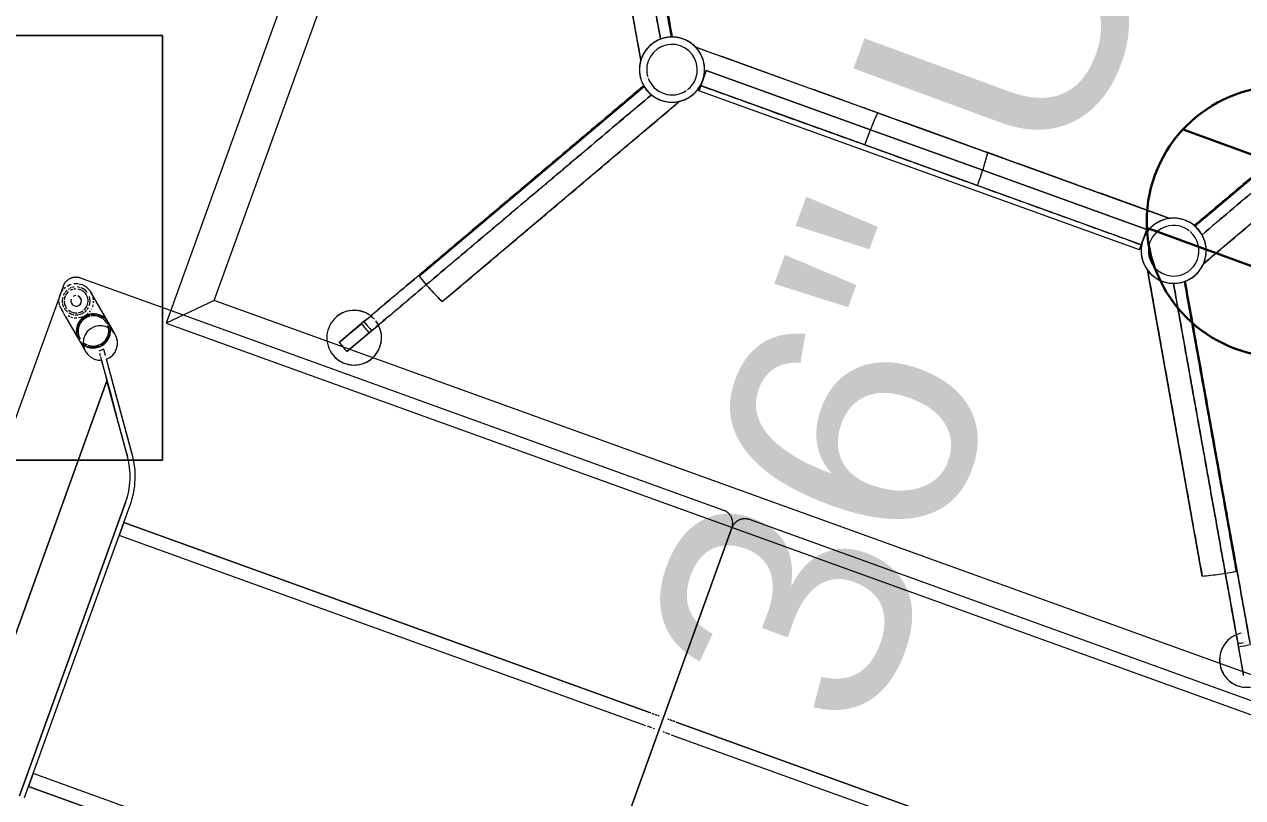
# Model space of a CAD drawing. Header units: inches. Extents: x -2349 to 1043, y -456 to 2193.
# Drawn here: x -50.02 to -5.48, y 399.03 to 427.31 of the extents above; entities that cross this region are included whole.
import ezdxf

# ---------------------------------------------------------------- set-up
doc = ezdxf.new("R2010")
doc.units = ezdxf.units.IN
doc.header["$MEASUREMENT"] = 0
for name, color, linetype, lineweight in [('A-ANNO-NOTE', 131, 'Continuous', 30), ('A-AREA-IDEN', 2, 'Continuous', 9), ('I-FURN', 30, 'Continuous', 9)]:
    doc.layers.add(name, color=color, linetype=linetype, lineweight=lineweight)
doc.styles.add('Swis721 Lt BT', font='swissl.ttf', dxfattribs={"height": 9})

# ---------------------------------------------------------------- blocks, each defined once
blk = doc.blocks.new('HighTower_Tombolo_2SeatSofa - HT3620-V28-7TH FLOOR POWER _ SIGNAL')
at = {"layer": 'I-FURN'}
for p, q in [((0, 4.748), (0, -13.252)), ((0, -13.252), (0, 4.748)), ((20.978, 4.81), (20.978, -6.592)), ((20.978, 4.81), (20.978, 4.375)), ((21.166, 4.81), (21.166, -6.592)), ((21.166, -6.592), (21.166, 4.81)), ((23.317, -10.552), (23.317, 4.81)), ((23.317, 4.81), (23.317, -10.552)), ((26, -13.252), (26, 4.748)), ((20.978, 4.375), (0.5, 4.375)), ((0.5, 4.375), (20.978, 4.375)), ((20.978, 4.375), (20.978, 3.875)), ((20.978, 4.375), (20.978, 3.875)), ((20.978, 3.875), (20.978, 4.375)), ((0.5, 3.875), (20.978, 3.875)), ((0.5, 3.875), (20.978, 3.875)), ((20.978, 3.875), (20.978, -5.379)), ((-20.978, -5.379), (-0.5, -5.379)), ((-20.978, -5.379), (-0.5, -5.379)), ((-0.438, -5.379), (-0.265, -5.379)), ((-0.438, -5.379), (-0.265, -5.379)), ((-0.219, -5.379), (-0.168, -5.379)), ((-0.219, -5.379), (-0.168, -5.379)), ((0.168, -5.379), (0.219, -5.379)), ((0.168, -5.379), (0.219, -5.379)), ((0.265, -5.379), (0.438, -5.379)), ((0.265, -5.379), (0.438, -5.379)), ((0.5, -5.379), (20.978, -5.379)), ((0.5, -5.379), (20.978, -5.379)), ((20.978, -5.379), (20.978, -5.879)), ((20.978, -5.879), (20.978, -5.379)), ((20.978, -5.379), (20.978, -5.879)), ((-0.5, -5.879), (-20.978, -5.879)), ((-20.978, -5.879), (-0.5, -5.879)), ((-0.371, -5.879), (-0.438, -5.879)), ((-0.438, -5.879), (-0.371, -5.879)), ((-0.262, -5.879), (-0.324, -5.879)), ((-0.324, -5.879), (-0.262, -5.879)), ((-0.165, -5.879), (-0.219, -5.879)), ((-0.219, -5.879), (-0.165, -5.879)), ((0.219, -5.879), (0.165, -5.879)), ((0.165, -5.879), (0.219, -5.879)), ((0.324, -5.879), (0.262, -5.879)), ((0.262, -5.879), (0.324, -5.879)), ((0.438, -5.879), (0.371, -5.879)), ((0.371, -5.879), (0.438, -5.879)), ((20.978, -5.879), (0.5, -5.879)), ((0.5, -5.879), (20.978, -5.879)), ((20.978, -5.879), (20.978, -6.592)), ((21.521, -8.313), (23.603, -11.286)), ((21.521, -8.313), (21.562, -8.372)), ((21.674, -8.205), (23.317, -10.552)), ((21.791, -8.372), (21.674, -8.205)), ((22.845, -10.203), (23.603, -11.286)), ((23.798, -11.238), (23.073, -10.203)), ((23.763, -11.188), (23.317, -10.552)), ((23.684, -11.402), (23.711, -11.441)), ((23.684, -11.402), (23.816, -11.591)), ((23.713, -11.443), (23.816, -11.591)), ((23.798, -11.238), (23.763, -11.188)), ((23.847, -11.308), (23.806, -11.249)), ((23.847, -11.308), (23.806, -11.25)), ((23.915, -11.406), (23.863, -11.331)), ((23.916, -11.406), (23.863, -11.331)), ((24.798, -11.615), (24.418, -11.292)), ((24.775, -11.67), (24.762, -11.658)), ((25.559, -12.259), (24.812, -11.626)), ((23.61, -12.246), (23.991, -12.568)), ((24.852, -12.551), (24.925, -12.465)), ((24.951, -12.44), (25.008, -12.396)), ((25.018, -12.39), (25.076, -12.356)), ((25.135, -12.33), (25.219, -12.304)), ((25.279, -12.294), (25.336, -12.289)), ((25.394, -12.289), (25.459, -12.296)), ((25.676, -12.358), (25.569, -12.267)), ((25.773, -12.441), (25.681, -12.362)), ((25.682, -12.376), (25.771, -12.439)), ((25.773, -12.441), (25.788, -12.453)), ((25.788, -12.453), (25.874, -12.547)), ((24.004, -12.58), (24.966, -13.394)), ((24.027, -12.525), (24.041, -12.536)), ((24.743, -12.984), (24.739, -12.915)), ((24.743, -12.832), (24.745, -12.822)), ((24.759, -12.749), (24.78, -12.685)), ((24.799, -12.641), (24.85, -12.552)), ((25.889, -12.568), (25.944, -12.668)), ((25.959, -12.703), (25.989, -12.808)), ((25.996, -12.851), (25.996, -13.003)), ((-0.002, -13.298), (-0.001, -13.278)), ((-0.001, -13.278), (0, -13.258)), ((0, -13.252), (0, -13.272)), ((0, -13.258), (0, -13.252)), ((24.777, -13.124), (24.757, -13.059)), ((24.841, -13.252), (24.793, -13.163)), ((24.945, -13.377), (24.889, -13.318)), ((25.866, -13.313), (25.788, -13.395)), ((25.944, -13.185), (25.907, -13.254)), ((25.989, -13.046), (25.959, -13.149)), ((-25.5, -13.752), (-0.5, -13.752)), ((-0.128, -13.586), (-0.115, -13.571)), ((-0.115, -13.571), (-0.102, -13.555)), ((-0.102, -13.555), (-0.09, -13.539)), ((0.5, -13.752), (22, -13.752)), ((22, -13.752), (25.5, -13.752)), ((24.951, -13.382), (24.945, -13.377)), ((25.01, -13.429), (24.951, -13.382)), ((25.369, -13.546), (25.275, -13.538)), ((25.5, -13.535), (25.369, -13.546)), ((25.663, -13.479), (25.528, -13.529)), ((25.786, -13.396), (25.748, -13.426))]:
    blk.add_line(p, q, dxfattribs=at)
at = {"layer": 'I-FURN', "flags": 128}
for points in [[(21.562, -8.372), (22.205, -9.29), (22.845, -10.203)], [(23.073, -10.203), (22.434, -9.29), (21.791, -8.372)], [(23.603, -11.286), (23.508, -11.386), (23.438, -11.505), (23.396, -11.637), (23.383, -11.775), (23.402, -11.912), (23.45, -12.043), (23.526, -12.161), (23.626, -12.259), (23.744, -12.334), (23.876, -12.381), (24.014, -12.398)], [(24.014, -11.14), (23.886, -11.151), (23.763, -11.188)], [(23.82, -11.597), (23.886, -11.529), (23.962, -11.472)], [(24.014, -12.398), (24.165, -12.382), (24.307, -12.331), (24.432, -12.246), (24.533, -12.134), (24.604, -12.001), (24.64, -11.855), (24.64, -11.703), (24.604, -11.555), (24.533, -11.42), (24.432, -11.305), (24.307, -11.217), (24.165, -11.161), (24.014, -11.14)], [(-0.09, -13.539), (-0.079, -13.523), (-0.069, -13.506), (-0.059, -13.488), (-0.05, -13.47), (-0.042, -13.452), (-0.034, -13.434), (-0.027, -13.415), (-0.021, -13.396), (-0.016, -13.376), (-0.011, -13.357), (-0.007, -13.337), (-0.004, -13.318), (-0.002, -13.298)], [(0, -13.272), (0.002, -13.292), (0.004, -13.312), (0.006, -13.332), (0.01, -13.352), (0.014, -13.371), (0.019, -13.391), (0.025, -13.41), (0.032, -13.429), (0.039, -13.447), (0.048, -13.465), (0.057, -13.483), (0.066, -13.501), (0.076, -13.518), (0.087, -13.535), (0.099, -13.551), (0.111, -13.567), (0.124, -13.582), (0.138, -13.597), (0.152, -13.611), (0.166, -13.625), (0.181, -13.638), (0.197, -13.65), (0.213, -13.662), (0.23, -13.673), (0.247, -13.684), (0.264, -13.693), (0.282, -13.702), (0.3, -13.711), (0.319, -13.718), (0.338, -13.725), (0.357, -13.731), (0.376, -13.737), (0.395, -13.741), (0.415, -13.745), (0.435, -13.748), (0.455, -13.75), (0.475, -13.752), (0.495, -13.752), (0.5, -13.752)], [(25.5, -13.752), (25.52, -13.752), (25.54, -13.751), (25.56, -13.749), (25.58, -13.746), (25.599, -13.742), (25.619, -13.738), (25.638, -13.733), (25.657, -13.727), (25.676, -13.72), (25.695, -13.713), (25.713, -13.705), (25.731, -13.696), (25.748, -13.686), (25.766, -13.676), (25.782, -13.665), (25.799, -13.653), (25.814, -13.641), (25.83, -13.628), (25.844, -13.615), (25.859, -13.601), (25.872, -13.586), (25.885, -13.571), (25.898, -13.555), (25.91, -13.539), (25.921, -13.523), (25.931, -13.506), (25.941, -13.488), (25.95, -13.47), (25.958, -13.452), (25.966, -13.434), (25.973, -13.415), (25.979, -13.396), (25.984, -13.376), (25.989, -13.357), (25.993, -13.337), (25.996, -13.318), (25.998, -13.298), (25.999, -13.278), (26, -13.258), (26, -13.252)], [(-0.5, -13.752), (-0.48, -13.752), (-0.46, -13.751), (-0.44, -13.749), (-0.42, -13.746), (-0.401, -13.742), (-0.381, -13.738), (-0.362, -13.733), (-0.343, -13.727), (-0.324, -13.72), (-0.305, -13.713)], [(-0.305, -13.713), (-0.287, -13.705), (-0.269, -13.696), (-0.252, -13.686), (-0.234, -13.676), (-0.218, -13.665), (-0.201, -13.653), (-0.186, -13.641), (-0.17, -13.628), (-0.156, -13.615), (-0.141, -13.601), (-0.128, -13.586)], [(25.268, -13.537), (25.219, -13.526), (25.076, -13.47), (25.013, -13.431)]]:
    blk.add_lwpolyline(points, dxfattribs=at)
at = {"layer": 'I-FURN'}
for centre, radius, start, end in [((23.978, -6.592), 3, 180, 215), ((23.978, -6.592), 3, 180, 215), ((23.978, -6.592), 2.813, 180, 215), ((23.978, -6.592), 2.813, 180, 215), ((25.369, -12.914), 0.511, 106.5628, 117.6882), ((25.369, -12.914), 0.511, 106.5628, 117.6882), ((25.369, -12.914), 0.511, 91.6872, 101.7838), ((25.369, -12.914), 0.511, 91.6872, 101.7838), ((25.369, -12.914), 0.511, 77.7173, 90), ((25.369, -12.914), 0.511, 77.7173, 90), ((25.369, -12.914), 0.511, 66.339, 73.7554), ((25.369, -12.914), 0.511, 66.339, 73.7554), ((25.369, -12.914), 0.511, 51.8789, 65.3738), ((25.369, -12.914), 0.511, 51.8789, 65.3738), ((25.369, -12.914), 0.511, 180, 218.2517), ((25.369, -12.914), 0.511, 180, 218.2517), ((25.369, -12.914), 0.511, 161.8889, 171.901), ((25.369, -12.914), 0.511, 161.8889, 171.901), ((25.369, -12.914), 0.511, 147.8197, 158.4415), ((25.369, -12.914), 0.511, 147.8197, 158.4415), ((25.369, -12.914), 0.437, 150, 258.7947), ((25.369, -12.914), 0.511, 135, 145.4765), ((25.369, -12.914), 0.511, 135, 145.4765), ((25.369, -12.914), 0.437, 118.4432, 144.2913), ((25.369, -12.914), 0.511, 121.419, 133.338), ((25.369, -12.914), 0.511, 121.419, 133.338), ((25.369, -12.914), 0.193, 99.2798, 270), ((25.369, -12.914), 0.193, 99.2798, 180), ((25.369, -12.914), 0.193, 180, 270), ((25.369, -12.914), 0.437, 94.4906, 112.5807), ((25.369, -12.914), 0.437, 69.2985, 90), ((25.369, -12.914), 0.193, 0.496, 90), ((25.369, -12.914), 0.193, 0.496, 90), ((25.369, -12.914), 0.437, 41.42, 58.7234), ((25.369, -12.914), 0.437, 30, 40.8654), ((25.369, -12.914), 0.511, 30.7406, 45), ((25.369, -12.914), 0.511, 30.7406, 45), ((25.369, -12.914), 0.437, 19.4463, 30), ((25.369, -12.914), 0.437, 355.4512, 14.298), ((25.369, -12.914), 0.511, 3.6321, 27.7535), ((25.369, -12.914), 0.511, 3.6321, 27.7535), ((25.369, -12.914), 0.511, 236.8586, 270), ((25.369, -12.914), 0.511, 236.8586, 270), ((25.369, -12.914), 0.437, 260.1687, 270), ((25.369, -12.914), 0.437, 270, 279.8313), ((25.369, -12.914), 0.193, 291.6596, 322.1145), ((25.369, -12.914), 0.193, 291.6596, 322.1145), ((25.369, -12.914), 0.437, 290.7015, 300.6094), ((25.369, -12.914), 0.511, 298.2328, 306.9686), ((25.369, -12.914), 0.511, 298.2328, 306.9686), ((25.369, -12.914), 0.437, 305.6778, 318.58), ((25.369, -12.914), 0.511, 309.3892, 315), ((25.369, -12.914), 0.511, 309.3892, 315), ((25.369, -12.914), 0.437, 330, 351.0676), ((25.369, -12.914), 0.511, 317.8684, 325.019), ((25.369, -12.914), 0.511, 317.8684, 325.019), ((25.369, -12.914), 0.511, 330.255, 343.9273), ((25.369, -12.914), 0.511, 330.255, 343.9273), ((25.369, -12.914), 0.511, 345.7021, 357.3359), ((25.369, -12.914), 0.511, 345.7021, 357.3359), ((25.369, -12.914), 0.511, 273.971, 286.2446), ((25.369, -12.914), 0.511, 273.971, 286.2446)]:
    blk.add_arc(centre, radius, start, end, dxfattribs=at)
for centre, major_axis, start_param, end_param in [((24.408, -12.103), (0.404, 0.477), 0.950977, 2.449637), ((24.394, -12.092), (0.404, 0.477), 0.92137, 2.232166), ((24.408, -12.103), (0.367, 0.433), 0.722406, 1.480561), ((24.394, -12.092), (0.367, 0.433), 0.695163, 1.413798), ((24.408, -12.103), (0.404, 0.477), 0.695163, 0.936045), ((24.394, -12.092), (0.404, 0.477), 0.695163, 0.898421), ((24.394, -12.092), (0.404, 0.477), 0.60151, 0.695163), ((24.408, -12.103), (0.404, 0.477), 0.639749, 0.695163), ((24.408, -12.103), (0.367, 0.433), 0.454816, 0.641636), ((24.394, -12.092), (0.367, 0.433), 0.364823, 0.607531), ((24.408, -12.103), (0.404, 0.477), 0.256958, 0.592434), ((24.394, -12.092), (0.404, 0.477), 0.248702, 0.563822), ((24.394, -12.092), (0.404, 0.477), 0.027133, 0.186687), ((24.408, -12.103), (0.404, 0.477), 0.025397, 0.191791), ((24.394, -12.092), (0.367, 0.433), 1.540414, 2.403179), ((24.408, -12.103), (0.367, 0.433), 1.483758, 2.243236), ((24.394, -12.092), (0.404, 0.477), 3.836755, 6.283185), ((24.408, -12.103), (0.404, 0.477), 3.836755, 6.283185), ((24.394, -12.092), (0.367, 0.433), 6.075279, 6.283185), ((24.408, -12.103), (0.367, 0.433), 6.19295, 6.283185), ((24.408, -12.103), (0.367, 0.433), 6.060343, 6.19295), ((24.394, -12.092), (0.367, 0.433), 5.27265, 6.018861), ((24.408, -12.103), (0.367, 0.433), 5.268702, 6.012944), ((24.394, -12.092), (0.404, 0.477), 2.265959, 2.485436), ((24.394, -12.092), (0.404, 0.477), 2.518368, 2.759229), ((24.408, -12.103), (0.404, 0.477), 2.484905, 2.723643), ((24.394, -12.092), (0.367, 0.433), 2.455503, 2.70594), ((24.408, -12.103), (0.367, 0.433), 2.265959, 2.363785), ((24.408, -12.103), (0.367, 0.433), 2.41868, 2.666781), ((24.394, -12.092), (0.404, 0.477), 2.815409, 2.911415), ((24.408, -12.103), (0.404, 0.477), 2.814615, 2.905839), ((24.394, -12.092), (0.367, 0.433), 2.725926, 2.975072), ((24.408, -12.103), (0.367, 0.433), 2.689306, 2.970107), ((24.394, -12.092), (0.367, 0.433), 4.638594, 5.017915), ((24.408, -12.103), (0.367, 0.433), 4.629995, 5.026672), ((24.394, -12.092), (0.367, 0.433), 5.052216, 5.241076), ((24.408, -12.103), (0.367, 0.433), 5.049702, 5.247503), ((24.394, -12.092), (0.404, 0.477), 2.964976, 3.051357), ((24.408, -12.103), (0.404, 0.477), 2.961034, 3.03881), ((24.394, -12.092), (0.404, 0.477), 3.051357, 3.836755), ((24.408, -12.103), (0.404, 0.477), 3.051357, 3.836755), ((24.394, -12.092), (0.367, 0.433), 3.051357, 3.141593), ((24.408, -12.103), (0.367, 0.433), 3.051357, 3.141593), ((24.394, -12.092), (0.367, 0.433), 3.221197, 3.836755), ((24.408, -12.103), (0.367, 0.433), 3.2205, 3.836755), ((24.394, -12.092), (0.367, 0.433), 3.836755, 3.937426), ((24.408, -12.103), (0.367, 0.433), 3.836755, 3.945362), ((24.394, -12.092), (0.367, 0.433), 3.964505, 4.15168), ((24.408, -12.103), (0.367, 0.433), 3.964186, 4.16017), ((24.394, -12.092), (0.367, 0.433), 4.187627, 4.349014), ((24.408, -12.103), (0.367, 0.433), 4.185158, 4.332866), ((24.394, -12.092), (0.367, 0.433), 4.413199, 4.602026), ((24.408, -12.103), (0.367, 0.433), 4.407833, 4.604965)]:
    blk.add_ellipse(centre, major_axis=major_axis, ratio=0.984702, start_param=start_param, end_param=end_param, dxfattribs=at)
blk = doc.blocks.new('HighTower_Spinal_MultiPurpose_Rectangle_SM - HighTower_Spinal_MultiPurpose_Rectangle_SM-7065021-7TH FLOOR POWER _ SIGNAL')
at = {"layer": 'I-FURN'}
for p, q in [((-18.561, 11.277), (-18.561, -18.723)), ((-18.561, 11.277), (-18.561, -18.723)), ((-17.187, -17.349), (-17.187, 9.903)), ((-10.137, 6.702), (-4.737, -2.61)), ((15.615, -2.61), (21.015, 6.702)), ((-5.541, -3.723), (-11.178, 6.047)), ((22.056, 6.047), (16.42, -3.723)), ((-4.737, -2.61), (-4.736, -2.611)), ((-3.781, -2.654), (-3.777, -2.656)), ((-3.777, -2.656), (7.584, -2.656)), ((3.295, -2.656), (14.656, -2.656)), ((14.656, -2.656), (14.66, -2.654)), ((15.615, -2.611), (15.615, -2.61)), ((-3.12, -3.328), (-3.12, -3.92)), ((-3.12, -3.92), (-3.12, -3.328)), ((-3.12, -3.328), (3.256, -3.328)), ((3.256, -3.328), (-3.12, -3.328)), ((3.256, -3.328), (7.623, -3.328)), ((7.623, -3.328), (3.256, -3.328)), ((7.623, -3.328), (13.999, -3.328)), ((13.999, -3.328), (7.623, -3.328)), ((13.999, -3.328), (13.999, -3.92)), ((13.999, -3.92), (13.999, -3.328)), ((-5.499, -3.795), (-5.541, -3.723)), ((-5.541, -3.723), (-5.499, -3.796)), ((-5.499, -3.796), (-5.499, -3.795)), ((7.63, -3.912), (-3.136, -3.92)), ((-3.12, -3.92), (-3.12, -4.117)), ((-3.12, -4.117), (-3.12, -3.92)), ((14.015, -3.92), (3.249, -3.912)), ((13.999, -3.92), (13.999, -4.117)), ((13.999, -4.117), (13.999, -3.92)), ((16.42, -3.723), (16.378, -3.795)), ((16.378, -3.796), (16.42, -3.723)), ((16.378, -3.795), (16.378, -3.796)), ((13.999, -4.117), (-3.12, -4.117)), ((13.999, -4.117), (-3.12, -4.117)), ((-10.446, -13.969), (-5.061, -4.647)), ((-3.654, -4.714), (-9.331, -14.558)), ((-5.061, -4.647), (-5.061, -4.647)), ((-3.657, -4.716), (-3.654, -4.714)), ((14.5, -4.694), (14.502, -4.695)), ((14.533, -4.714), (14.536, -4.716)), ((20.21, -14.558), (14.533, -4.714)), ((15.94, -4.647), (15.94, -4.647)), ((15.94, -4.647), (21.324, -13.969)), ((-11.776, -16.215), (-12.368, -17.24)), ((-11.989, -17.459), (-11.397, -16.434)), ((22.276, -16.434), (22.868, -17.459)), ((-17.187, -17.349), (-18.561, -18.723)), ((28.066, -17.349), (-17.187, -17.349)), ((-18.561, -18.723), (29.439, -18.723)), ((-18.561, -18.723), (29.439, -18.723))]:
    blk.add_line(p, q, dxfattribs=at)
at = {"layer": 'I-FURN', "flags": 128}
for points in [[(-12.368, -17.24), (-12.101, -16.779), (-11.835, -16.318)], [(-11.456, -16.536), (-11.723, -16.997), (-11.989, -17.459)], [(22.868, -17.459), (22.601, -16.997), (22.335, -16.536)]]:
    blk.add_lwpolyline(points, dxfattribs=at)
at = {"layer": 'I-FURN'}
for centre, radius, start, end in [((-4.311, -3.723), 1.191, 108.4466, 180), ((-4.311, -3.723), 1.191, 110.9357, 133.9485), ((-4.311, -3.723), 1.191, 111.2611, 130.6033), ((-4.31, -3.722), 1.192, 63.4578, 110.9893), ((-4.31, -3.722), 1.192, 99.1499, 110.9782), ((-4.311, -3.723), 1.191, 72.4287, 107.3849), ((-4.311, -3.723), 1.191, 96.7572, 107.3205), ((-4.31, -3.722), 1.192, 87.3217, 99.1053), ((-4.311, -3.723), 1.191, 83.6472, 93.5277), ((-4.31, -3.722), 1.192, 75.4934, 87.2185), ((-4.311, -3.723), 1.191, 75.3079, 80.0872), ((-4.31, -3.722), 1.192, 63.6652, 75.328), ((-4.311, -3.723), 1.191, 0, 71.432), ((-4.311, -3.723), 1.191, 37.0599, 66.9352), ((-4.311, -3.723), 1.191, 31.8217, 63.425), ((15.189, -3.723), 11.942, 174.8747, 180), ((15.189, -3.723), 11.942, 174.8747, 177.433), ((-4.311, -3.723), 11.942, 2.5669, 5.1253), ((-4.311, -3.723), 11.942, 0, 5.1253), ((15.189, -3.723), 1.191, 116.575, 180), ((15.189, -3.723), 1.191, 108.568, 144), ((15.189, -3.723), 1.191, 113.0648, 142.9401), ((15.188, -3.722), 1.192, 69.0107, 116.5422), ((15.188, -3.722), 1.192, 104.6589, 116.3348), ((15.189, -3.723), 1.191, 72.6151, 107.5713), ((15.189, -3.723), 1.191, 99.9128, 104.6921), ((15.188, -3.722), 1.192, 92.7741, 104.5066), ((15.189, -3.723), 1.191, 86.4723, 96.3528), ((15.188, -3.722), 1.192, 80.8915, 92.6783), ((15.189, -3.723), 1.191, 72.6795, 80.931), ((15.188, -3.722), 1.192, 69.0218, 80.8501), ((15.189, -3.723), 1.191, 68.9124, 71.5534), ((15.189, -3.723), 1.191, 46.0515, 69.0772), ((15.189, -3.723), 1.191, 49.3967, 68.7389), ((15.189, -3.723), 1.191, 360, 66.3625), ((-4.311, -3.723), 1.191, 130.6033, 180), ((-4.311, -3.723), 1.191, 133.9485, 180), ((-4.311, -3.723), 0.925, 0, 180), ((-4.311, -3.723), 1.191, 0, 34.6949), ((-4.311, -3.723), 1.191, 0, 31.8217), ((15.189, -3.723), 1.191, 144, 180), ((15.189, -3.723), 1.191, 145.3051, 180), ((15.189, -3.723), 0.925, 72, 180), ((15.189, -3.723), 0.925, 360, 68.9124), ((15.189, -3.723), 1.191, 37.0475, 49.3967), ((15.189, -3.723), 1.191, 23.0257, 46.0515), ((15.189, -3.723), 1.191, 360, 35.5509), ((15.189, -3.723), 11.942, 177.4373, 180), ((-4.311, -3.723), 11.942, 360, 2.5627), ((15.189, -3.723), 1.191, 360, 23.0257), ((-4.311, -3.723), 1.191, 180, 183.5053), ((-4.311, -3.723), 1.191, 180, 215.1271), ((-4.311, -3.723), 1.191, 180, 187.5341), ((-4.311, -3.723), 1.191, 183.48, 219.0804), ((-4.311, -3.723), 1.191, 183.5189, 195.3464), ((-4.311, -3.723), 1.191, 188.5564, 192.3492), ((-4.311, -3.723), 0.925, 180, 183.6384), ((-4.311, -3.723), 0.925, 183.8792, 216), ((-4.311, -3.723), 0.925, 327.1662, 0), ((-4.311, -3.72), 1.191, 326.8911, 350.3242), ((-4.311, -3.723), 1.191, 327.1662, 0), ((-4.311, -3.72), 1.191, 338.6041, 350.3241), ((-4.311, -3.723), 1.191, 343.0507, 346.3214), ((-4.311, -3.723), 1.191, 350.4764, 360), ((-4.311, -3.723), 1.191, 350.4656, 355.2328), ((-4.311, -3.723), 1.191, 355.2328, 0), ((15.189, -3.723), 11.942, 180, 180.3852), ((15.189, -3.723), 11.942, 180, 180.908), ((15.189, -3.723), 11.942, 180.6544, 180.908), ((-4.311, -3.723), 11.942, 359.092, 0), ((-4.311, -3.723), 11.942, 359.092, 359.3456), ((-4.311, -3.723), 11.942, 359.6148, 360), ((15.189, -3.723), 1.191, 180, 189.5343), ((15.189, -3.723), 1.191, 180, 215.1818), ((15.189, -3.723), 1.191, 180, 191.799), ((15.189, -3.72), 1.191, 189.6758, 236.5419), ((15.189, -3.72), 1.191, 189.6759, 201.3921), ((15.189, -3.723), 1.191, 193.6786, 196.9493), ((15.189, -3.723), 0.925, 180, 216), ((15.189, -3.723), 0.925, 216, 360), ((15.19, -3.723), 1.191, 309.0527, 356.52), ((15.189, -3.723), 1.191, 324.8729, 360), ((15.19, -3.723), 1.191, 344.6514, 356.4811), ((15.189, -3.723), 1.191, 347.6508, 351.4436), ((15.189, -3.723), 1.191, 351.4436, 360), ((15.189, -3.723), 1.191, 356.4947, 358.2473), ((15.189, -3.723), 1.191, 358.2473, 360), ((-4.311, -3.723), 1.191, 195.3757, 207.2137), ((-4.311, -3.723), 1.191, 195.341, 200.7353), ((-4.311, -3.723), 1.191, 200.7353, 204.6983), ((-4.311, -3.723), 1.191, 207.2325, 219.0807), ((-4.311, -3.723), 1.191, 207.2072, 212.9403), ((-4.311, -3.723), 1.191, 212.9403, 215.5509), ((-4.311, -3.723), 1.191, 219.2232, 322.8712), ((-4.311, -3.723), 0.925, 219.2232, 324), ((-4.311, -3.72), 1.191, 303.4581, 326.8911), ((-4.311, -3.72), 1.191, 315.1827, 326.7973), ((-4.311, -3.723), 1.191, 318.9641, 322.9109), ((-4.311, -3.72), 1.191, 326.8997, 338.5607), ((-4.311, -3.723), 1.191, 327.0042, 329.8204), ((-4.311, -3.723), 1.191, 329.8204, 335.5541), ((-4.311, -3.723), 1.191, 335.5541, 343.0507), ((15.189, -3.723), 1.191, 196.9493, 204.4459), ((15.189, -3.72), 1.191, 201.4393, 213.1105), ((15.189, -3.723), 1.191, 204.4459, 210.1796), ((15.189, -3.723), 1.191, 210.1796, 212.9958), ((15.189, -3.72), 1.191, 213.2027, 224.8309), ((15.189, -3.723), 1.191, 217.0891, 221.0359), ((15.189, -3.723), 1.191, 217.1288, 252), ((15.189, -3.723), 1.191, 288, 323.3592), ((15.19, -3.723), 1.191, 320.9202, 332.7675), ((15.189, -3.723), 1.191, 322.9525, 327.0597), ((15.189, -3.723), 1.191, 327.0597, 332.7928), ((15.19, -3.723), 1.191, 332.7846, 344.6243), ((15.189, -3.723), 1.191, 335.3017, 339.2647), ((15.189, -3.723), 1.191, 339.2647, 344.659), ((-4.311, -3.723), 1.191, 219.0804, 230.9473), ((-4.311, -3.723), 1.191, 219.0893, 230.9462), ((-4.311, -3.723), 1.191, 219.0736, 225.1968), ((-4.311, -3.723), 1.191, 225.1968, 229.3967), ((-4.311, -3.723), 1.191, 230.9372, 255.0695), ((-4.311, -3.723), 1.191, 231.1294, 250.571), ((-4.311, -3.723), 1.191, 252.6795, 286.8022), ((-4.311, -3.723), 1.191, 255.0695, 303.3462), ((-4.311, -3.723), 1.191, 288.8227, 303.5447), ((-4.311, -3.72), 1.191, 303.4641, 315.0339), ((-4.311, -3.723), 1.191, 305.2855, 310.2643), ((-4.311, -3.723), 1.191, 310.2643, 315.2623), ((15.189, -3.723), 1.191, 224.7377, 229.7357), ((15.189, -3.72), 1.191, 224.9661, 236.7295), ((15.189, -3.723), 1.191, 229.7357, 234.6249), ((15.189, -3.723), 1.191, 236.5475, 251.1773), ((15.189, -3.723), 1.191, 236.6538, 309.0689), ((15.189, -3.723), 1.191, 252, 288), ((15.189, -3.723), 1.191, 253.1978, 287.3205), ((15.189, -3.723), 1.191, 289.429, 308.8706), ((15.19, -3.723), 1.191, 309.0538, 320.9107), ((15.189, -3.723), 1.191, 310.6033, 314.8032), ((15.189, -3.723), 1.191, 314.8032, 320.9264), ((-4.311, -3.723), 11.942, 239.087, 242.1139), ((-4.311, -3.723), 11.942, 239.087, 245.1408), ((15.189, -3.723), 11.942, 294.8592, 300.913), ((15.189, -3.723), 11.942, 297.8861, 300.913), ((-4.311, -3.723), 11.942, 242.1224, 245.1408), ((15.189, -3.723), 11.942, 294.8592, 297.8779), ((-11.912, -16.888), 1, 75, 150), ((-11.912, -16.888), 1, 120, 150), ((-11.912, -16.888), 1, 75, 120), ((-11.912, -16.888), 1, 62.1778, 72.6774), ((-11.912, -16.888), 1, 62.1778, 72.6774), ((-11.912, -16.888), 1, 150, 330), ((-11.912, -16.888), 1, 150, 240), ((-4.311, -3.723), 14.671, 239.144, 240.8526), ((-4.311, -3.723), 14.553, 239.137, 239.9577), ((-4.311, -3.723), 14.553, 240.0332, 240.8596), ((-11.912, -16.888), 1, 47.3218, 57.8214), ((-11.912, -16.888), 1, 47.3218, 57.8214), ((-11.912, -16.888), 1, 330, 45), ((-11.912, -16.888), 1, 15, 45), ((22.791, -16.888), 1, 150, 210), ((22.791, -16.888), 1, 150, 165), ((22.791, -16.888), 1, 135, 150), ((22.791, -16.888), 1, 135, 150), ((22.791, -16.888), 1, 122.1786, 132.6782), ((22.791, -16.888), 1, 122.1786, 132.6782), ((15.189, -3.723), 14.553, 299.1404, 299.9668), ((22.791, -16.888), 1, 240, 30), ((15.189, -3.723), 14.671, 299.1474, 300.856), ((-11.912, -16.888), 1, 330, 0), ((-11.912, -16.888), 1, 2.0785, 15), ((-11.912, -16.888), 1, 0, 2.0785), ((22.791, -16.888), 1, 165, 210), ((-4.311, -3.723), 15.736, 239.2019, 240.7949), ((-4.311, -3.723), 15.736, 239.2019, 240.7949), ((-11.912, -16.888), 1, 240, 255), ((-11.912, -16.888), 1, 285, 300), ((-11.912, -16.888), 1, 300, 330), ((22.791, -16.888), 1, 210, 240), ((22.791, -16.888), 1, 210, 255), ((-11.912, -16.888), 1, 255, 270), ((-11.912, -16.888), 1, 270, 285), ((22.791, -16.888), 1, 255, 270), ((22.791, -16.888), 1, 270, 285)]:
    blk.add_arc(centre, radius, start, end, dxfattribs=at)
for points in [[(-11.456, 9.091), (-11.006, 8.311), (-10.106, 6.753), (-8.757, 4.415), (-7.407, 2.077), (-6.057, -0.262), (-5.157, -1.821), (-4.707, -2.6)], [(15.585, -2.6), (16.035, -1.821), (16.935, -0.262), (18.286, 2.077), (19.635, 4.415), (20.985, 6.753), (21.885, 8.311), (22.335, 9.091)], [(16.42, -3.723), (16.889, -2.91), (17.827, -1.283), (18.769, 0.349), (19.239, 1.164)], [(-4.737, -2.61), (-5.186, -1.834), (-5.636, -1.058), (-6.086, -0.283)], [(-4.707, -2.6), (-5.153, -1.828), (-5.599, -1.055), (-6.045, -0.283)], [(16.923, -0.283), (16.477, -1.055), (16.031, -1.828), (15.585, -2.6)], [(16.965, -0.283), (16.515, -1.058), (16.065, -1.834), (15.615, -2.61)], [(-6.424, -0.501), (-5.977, -1.274), (-5.531, -2.047), (-5.085, -2.819)], [(17.314, -0.481), (16.864, -1.26), (16.414, -2.039), (15.964, -2.819)], [(15.964, -2.819), (16.41, -2.047), (16.856, -1.274), (17.302, -0.501)], [(1.903, -2.656), (0.955, -2.656), (0.006, -2.656), (-0.941, -2.656)], [(3.295, -2.656), (2.831, -2.656), (2.367, -2.656), (1.903, -2.656)], [(7.584, -2.656), (6.637, -2.656), (5.69, -2.656), (4.744, -2.656)], [(-3.136, -3.92), (-2.239, -3.919), (-1.342, -3.919), (-0.445, -3.918)], [(-0.445, -3.918), (0.452, -3.917), (2.247, -3.916), (4.041, -3.915), (4.938, -3.914)], [(3.249, -3.912), (3.979, -3.913), (4.709, -3.913), (5.439, -3.914)], [(4.938, -3.914), (5.105, -3.914), (5.272, -3.914), (5.439, -3.914)], [(5.439, -3.914), (6.17, -3.913), (6.9, -3.913), (7.63, -3.912)], [(-11.835, -16.318), (-11.385, -15.538), (-10.485, -13.98), (-9.135, -11.641), (-7.786, -9.303), (-6.436, -6.965), (-5.536, -5.406), (-5.085, -4.627)], [(-5.085, -4.627), (-5.531, -5.399), (-5.977, -6.172), (-6.424, -6.944)], [(-5.061, -4.647), (-5.51, -5.424), (-5.958, -6.201), (-6.407, -6.977)], [(-6.045, -7.163), (-5.599, -6.391), (-5.153, -5.618), (-4.707, -4.846)], [(14.535, -4.717), (14.771, -5.127), (15.244, -5.947), (15.717, -6.767), (15.953, -7.177)], [(15.585, -4.846), (16.031, -5.618), (16.477, -6.391), (16.923, -7.163)], [(18.285, -9.522), (17.835, -8.743), (16.935, -7.184), (16.035, -5.625), (15.585, -4.846)], [(17.302, -6.944), (16.856, -6.172), (16.41, -5.399), (15.964, -4.627)], [(15.964, -4.627), (16.414, -5.406), (17.314, -6.965), (18.214, -8.524), (18.664, -9.303)], [(-6.407, -6.977), (-6.856, -7.754), (-7.753, -9.308), (-9.099, -11.638), (-9.997, -13.192), (-10.446, -13.969)], [(-6.436, -6.965), (-6.878, -7.731), (-7.32, -8.497), (-7.762, -9.262)], [(18.641, -9.262), (18.199, -8.497), (17.756, -7.731), (17.314, -6.965)], [(-7.383, -9.481), (-6.941, -8.715), (-6.499, -7.95), (-6.057, -7.184)], [(19.979, -11.58), (19.533, -10.807), (19.087, -10.035), (18.641, -9.262)], [(18.664, -9.303), (19.114, -10.083), (20.014, -11.641), (21.364, -13.98), (22.264, -15.538), (22.714, -16.318)], [(21.317, -13.897), (20.871, -13.125), (20.425, -12.352), (19.979, -11.58)], [(-10.106, -14.198), (-10.556, -14.978), (-11.006, -15.757), (-11.456, -16.536)], [(-11.397, -16.434), (-10.967, -15.689), (-10.537, -14.943), (-10.106, -14.198)], [(20.985, -14.198), (21.415, -14.943), (21.846, -15.689), (22.276, -16.434)], [(22.335, -16.536), (21.885, -15.757), (21.435, -14.978), (20.985, -14.198)], [(22.655, -16.215), (22.209, -15.443), (21.763, -14.67), (21.317, -13.897)]]:
    blk.add_open_spline(points, degree=3, dxfattribs=at)
for points, knots in [([(-5.085, -2.819), (-5.536, -2.039), (-6.436, -0.481), (-7.786, 1.858), (-9.13, 4.186), (-10.024, 5.735), (-10.469, 6.505)], [0, 0, 0, 0, 0.2, 0.4, 0.6, 0.797513, 0.797513, 0.797513, 0.797513]), ([(-11.178, 6.047), (-10.708, 5.234), (-10.004, 4.013), (-9.065, 2.385), (-8.126, 0.757), (-6.949, -1.283), (-6.01, -2.91), (-5.541, -3.723)], [0, 0, 0, 0, 0.25, 0.375, 0.5, 0.75, 1, 1, 1, 1]), ([(-0.941, -2.656), (-1.415, -2.656), (-2.361, -2.656), (-3.306, -2.656), (-3.777, -2.656)], [0.75, 0.75, 0.75, 0.75, 0.875, 0.9995765, 0.9995765, 0.9995765, 0.9995765]), ([(7.583, -2.656), (7.574, -2.656), (7.091, -2.656), (5.662, -2.656), (4.242, -2.656), (3.295, -2.656)], [0.6225168, 0.6225168, 0.6225168, 0.6225168, 0.625, 0.75, 1, 1, 1, 1]), ([(4.744, -2.656), (4.27, -2.656), (3.788, -2.656), (3.305, -2.656), (3.295, -2.656)], [0.25, 0.25, 0.25, 0.25, 0.375, 0.3774832, 0.3774832, 0.3774832, 0.3774832]), ([(11.82, -2.656), (10.872, -2.656), (9.458, -2.656), (8.047, -2.656), (7.583, -2.656)], [0.25, 0.25, 0.25, 0.25, 0.5, 0.6225168, 0.6225168, 0.6225168, 0.6225168]), ([(14.656, -2.656), (14.184, -2.656), (13.239, -2.656), (12.294, -2.656), (11.82, -2.656)], [0.0004235, 0.0004235, 0.0004235, 0.0004235, 0.125, 0.25, 0.25, 0.25, 0.25]), ([(5.439, -3.914), (5.606, -3.914), (6.671, -3.915), (8.632, -3.916), (11.324, -3.918), (13.118, -3.919), (14.015, -3.92)], [0.2034627, 0.2034627, 0.2034627, 0.2034627, 0.25, 0.5, 0.75, 0.9999993, 0.9999993, 0.9999993, 0.9999993]), ([(-4.707, -4.846), (-5.157, -5.625), (-6.057, -7.184), (-7.407, -9.522), (-8.751, -11.851), (-9.645, -13.4), (-10.09, -14.169)], [0, 0, 0, 0, 0.2, 0.4, 0.6, 0.7975042, 0.7975042, 0.7975042, 0.7975042]), ([(-9.331, -14.558), (-8.858, -13.739), (-8.149, -12.509), (-7.204, -10.87), (-6.258, -9.23), (-5.311, -7.587), (-4.365, -5.947), (-3.892, -5.127), (-3.656, -4.717)], [0, 0, 0, 0, 0.25, 0.375, 0.5, 0.75, 0.875, 1, 1, 1, 1]), ([(21.324, -13.969), (20.876, -13.192), (19.978, -11.638), (18.632, -9.308), (17.286, -6.977), (16.388, -5.424), (15.94, -4.647)], [0, 0, 0, 0, 0.25, 0.5, 0.75, 0.9999867, 0.9999867, 0.9999867, 0.9999867]), ([(15.953, -7.177), (16.426, -7.998), (17.137, -9.23), (18.083, -10.87), (19.028, -12.509), (19.737, -13.739), (20.21, -14.558)], [0.25, 0.25, 0.25, 0.25, 0.5, 0.625, 0.75, 1, 1, 1, 1]), ([(16.935, -7.184), (17.378, -7.95), (18.266, -9.488), (19.6, -11.799), (20.502, -13.361), (20.958, -14.151), (20.968, -14.169)], [0.201796, 0.201796, 0.201796, 0.201796, 0.4, 0.6, 0.8, 0.8045617, 0.8045617, 0.8045617, 0.8045617]), ([(-7.786, -9.303), (-8.224, -10.062), (-9.108, -11.594), (-10.438, -13.897), (-11.33, -15.443), (-11.776, -16.215)], [0.4035501, 0.4035501, 0.4035501, 0.4035501, 0.6, 0.8, 1, 1, 1, 1]), ([(-10.09, -14.169), (-10.079, -14.151), (-9.623, -13.361), (-8.729, -11.812), (-7.845, -10.281), (-7.407, -9.522)], [0.1954383, 0.1954383, 0.1954383, 0.1954383, 0.2, 0.4, 0.59645, 0.59645, 0.59645, 0.59645]), ([(20.968, -14.169), (20.524, -13.4), (19.63, -11.851), (18.735, -10.302), (18.285, -9.522)], [0.2024958, 0.2024958, 0.2024958, 0.2024958, 0.4, 0.6, 0.6, 0.6, 0.6])]:
    blk.add_open_spline(points, degree=3, knots=knots, dxfattribs=at)
blk = doc.blocks.new('Room Tag - Room Name and Number-3379422-7TH FLOOR POWER _ SIGNAL')
at = {"layer": 'A-AREA-IDEN'}
for p, q in [((-0.18806, -0.16357), (-0.18806, -0.00182)), ((-0.18806, -0.00182), (0.18694, -0.00182)), ((0.18694, -0.00182), (-0.18806, -0.00182)), ((-0.18806, -0.00182), (-0.18806, -0.16357)), ((0.18694, -0.00182), (0.18694, -0.16357)), ((0.18694, -0.16357), (0.18694, -0.00182)), ((0.18694, -0.16357), (-0.18806, -0.16357)), ((-0.18806, -0.16357), (0.18694, -0.16357))]:
    blk.add_line(p, q, dxfattribs=at)

msp = doc.modelspace()

# ---------------------------------------------------------------- linework, layer by layer
at = {"layer": 'A-ANNO-NOTE'}
for p, q in [((7.854, 417.765), (-7.658, 423.467)), ((6.531, 414.168), (-8.98, 419.87)), ((6.531, 414.168), (-8.98, 419.87))]:
    msp.add_line(p, q, dxfattribs=at)
msp.add_circle((-4.035, 420.094), 4.95, dxfattribs=at)

# ---------------------------------------------------------------- block references
at = {"layer": 'A-AREA-IDEN', "xscale": 95.99999999999994, "yscale": 95.99999999999994, "zscale": 95.99999999999994}
msp.add_blockref('Room Tag - Room Name and Number-3379422-7TH FLOOR POWER _ SIGNAL', (-62.912, 427.07), dxfattribs=at)
at = {"layer": 'I-FURN'}
for name, p, rotation in [('HighTower_Spinal_MultiPurpose_Rectangle_SM - HighTower_Spinal_MultiPurpose_Rectangle_SM-7065021-7TH FLOOR POWER _ SIGNAL', (-21.021, 427.689), 340.1459571155227), ('HighTower_Tombolo_2SeatSofa - HT3620-V28-7TH FLOOR POWER _ SIGNAL', (-28.651, 396.432), 160.1459571155227)]:
    msp.add_blockref(name, p, dxfattribs=dict(at, rotation=rotation))

# ---------------------------------------------------------------- texts
at = {"layer": 'A-ANNO-NOTE', "lineweight": 9, "insert": (-27.611, 404.193), "char_height": 9, "width": 55.146, "attachment_point": 1, "rotation": 69.8153, "style": 'Swis721 Lt BT'}
msp.add_mtext('36" USB', dxfattribs=at)

doc.saveas('drawing.dxf')
